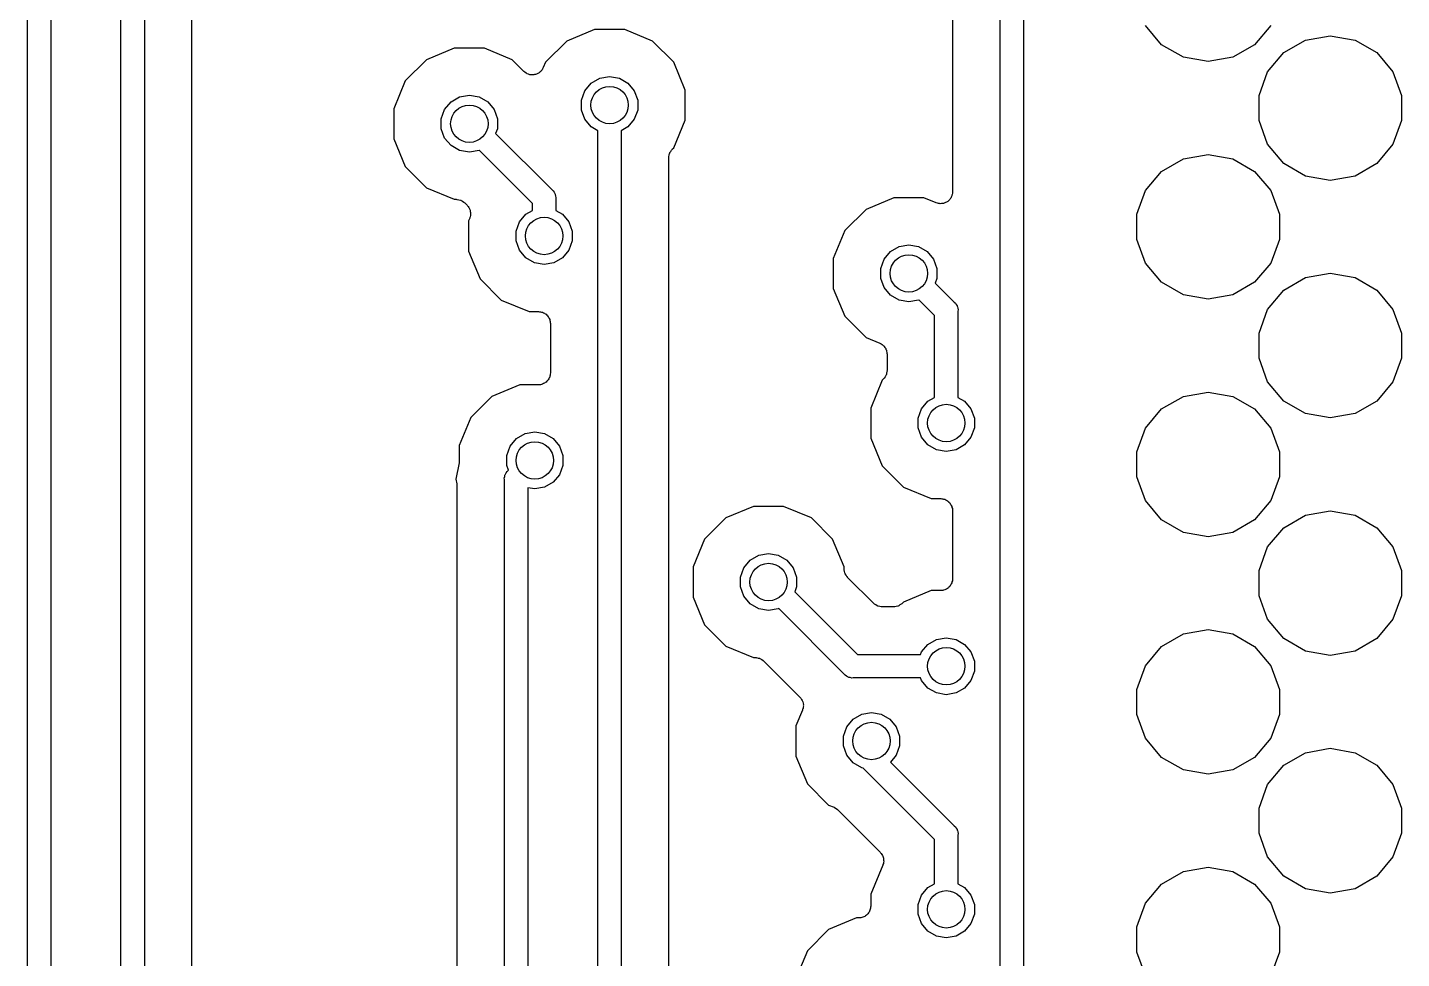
# Model space of a CAD drawing. Extents: x 61 to 194, y -153 to -61.
# Drawn here: x 179.47 to 194.17, y -91.03 to -81.07 of the extents above; entities that cross this region are included whole.
import ezdxf

# ---------------------------------------------------------------- set-up
doc = ezdxf.new("R2010")
doc.units = 0
doc.header["$MEASUREMENT"] = 0
doc.layers.add('BLACK', color=7, linetype='CONTINUOUS')

msp = doc.modelspace()

# ---------------------------------------------------------------- linework, layer by layer
at = {"layer": 'BLACK', "linetype": 'CONTINUOUS'}
for p, q in [((179.725, -73.2406), (179.725, -104.395)), ((179.475, -104.348), (179.475, -73.3422)), ((180.475, -99.6482), (180.475, -75.8742)), ((180.725, -75.8742), (180.725, -99.6946)), ((181.233, -99.6252), (181.233, -76.1623)), ((189.875, -102.295), (189.875, -77.8384)), ((189.367, -77.8968), (189.367, -82.8288)), ((190.125, -78.3674), (190.125, -102.248)), ((185.539, -81.092), (185.242, -81.215)), ((185.861, -81.092), (185.539, -81.092)), ((186.158, -81.215), (185.861, -81.092)), ((191.603, -81.2547), (191.43, -81.0489)), ((192.77, -81.0489), (192.597, -81.2547)), ((185.242, -81.215), (185.015, -81.4423)), ((186.385, -81.4423), (186.158, -81.215)), ((192.909, -81.3393), (193.142, -81.2049)), ((193.142, -81.2049), (193.406, -81.1582)), ((193.406, -81.1582), (193.671, -81.2049)), ((193.671, -81.2049), (193.904, -81.3393)), ((184.039, -81.292), (183.742, -81.415)), ((184.361, -81.292), (184.039, -81.292)), ((184.658, -81.415), (184.361, -81.292)), ((191.835, -81.3891), (191.603, -81.2547)), ((192.1, -81.4358), (191.835, -81.3891)), ((192.365, -81.3891), (192.1, -81.4358)), ((192.597, -81.2547), (192.365, -81.3891)), ((192.736, -81.5451), (192.909, -81.3393)), ((193.904, -81.3393), (194.076, -81.5451)), ((183.742, -81.415), (183.515, -81.6423)), ((184.784, -81.5413), (184.658, -81.415)), ((184.795, -81.5492), (184.784, -81.5413)), ((184.956, -81.5457), (184.947, -81.5555)), ((184.967, -81.5373), (184.956, -81.5457)), ((184.972, -81.5302), (184.967, -81.5373)), ((184.978, -81.5243), (184.972, -81.5302)), ((184.984, -81.5117), (184.978, -81.5243)), ((184.991, -81.5001), (184.984, -81.5117)), ((185.015, -81.4423), (184.991, -81.5001)), ((186.508, -81.7393), (186.385, -81.4423)), ((192.644, -81.7976), (192.736, -81.5451)), ((194.076, -81.5451), (194.168, -81.7976)), ((183.515, -81.6423), (183.392, -81.9393)), ((184.806, -81.5586), (184.795, -81.5492)), ((184.813, -81.5618), (184.806, -81.5586)), ((184.82, -81.5666), (184.813, -81.5618)), ((184.833, -81.5702), (184.82, -81.5666)), ((184.846, -81.5755), (184.833, -81.5702)), ((184.855, -81.5758), (184.846, -81.5755)), ((184.863, -81.578), (184.855, -81.5758)), ((184.876, -81.5768), (184.863, -81.578)), ((184.89, -81.5774), (184.876, -81.5768)), ((184.898, -81.5749), (184.89, -81.5774)), ((184.907, -81.5741), (184.898, -81.5749)), ((184.919, -81.5683), (184.907, -81.5741)), ((184.932, -81.5641), (184.919, -81.5683)), ((184.939, -81.559), (184.932, -81.5641)), ((184.947, -81.5555), (184.939, -81.559)), ((185.436, -81.7477), (185.504, -81.6666)), ((185.504, -81.6666), (185.596, -81.6137)), ((185.596, -81.6137), (185.7, -81.5954)), ((185.7, -81.5954), (185.804, -81.6137)), ((185.804, -81.6137), (185.896, -81.6666)), ((185.896, -81.6666), (185.964, -81.7477)), ((184.004, -81.8666), (184.096, -81.8137)), ((184.096, -81.8137), (184.2, -81.7954)), ((184.2, -81.7954), (184.304, -81.8137)), ((184.304, -81.8137), (184.396, -81.8666)), ((185.4, -81.8471), (185.436, -81.7477)), ((185.964, -81.7477), (186, -81.8471)), ((186.508, -82.0607), (186.508, -81.7393)), ((192.644, -82.0664), (192.644, -81.7976)), ((194.168, -81.7976), (194.168, -82.0664)), ((183.392, -81.9393), (183.392, -82.2607)), ((183.9, -82.0471), (183.936, -81.9477)), ((183.936, -81.9477), (184.004, -81.8666)), ((184.396, -81.8666), (184.464, -81.9477)), ((184.464, -81.9477), (184.5, -82.0471)), ((185.4, -81.9529), (185.4, -81.8471)), ((185.436, -82.0523), (185.4, -81.9529)), ((186, -81.9529), (185.964, -82.0523)), ((186, -81.8471), (186, -81.9529)), ((183.9, -82.1529), (183.9, -82.0471)), ((184.5, -82.0471), (184.5, -82.1529)), ((185.504, -82.1334), (185.436, -82.0523)), ((185.575, -82.1742), (185.504, -82.1334)), ((185.896, -82.1334), (185.825, -82.1742)), ((185.964, -82.0523), (185.896, -82.1334)), ((186.385, -82.3577), (186.508, -82.0607)), ((192.736, -82.3189), (192.644, -82.0664)), ((194.168, -82.0664), (194.076, -82.3189)), ((183.392, -82.2607), (183.515, -82.5577)), ((183.936, -82.2523), (183.9, -82.1529)), ((184.004, -82.3334), (183.936, -82.2523)), ((184.5, -82.1529), (184.481, -82.2045)), ((184.481, -82.2045), (185.085, -82.8078)), ((185.575, -98.8258), (185.575, -82.1742)), ((185.825, -82.1742), (185.825, -98.8258)), ((184.096, -82.3863), (184.004, -82.3334)), ((184.2, -82.4046), (184.096, -82.3863)), ((184.304, -82.3863), (184.2, -82.4046)), ((184.308, -82.3843), (184.304, -82.3863)), ((184.875, -82.9518), (184.308, -82.3843)), ((186.338, -82.4352), (186.341, -82.4189)), ((186.341, -82.4189), (186.343, -82.414)), ((186.343, -82.414), (186.345, -82.4086)), ((186.345, -82.4086), (186.354, -82.395)), ((186.354, -82.395), (186.363, -82.3807)), ((186.363, -82.3807), (186.367, -82.3771)), ((186.367, -82.3771), (186.37, -82.3725)), ((186.37, -82.3725), (186.385, -82.3577)), ((192.909, -82.5247), (192.736, -82.3189)), ((194.076, -82.3189), (193.904, -82.5247)), ((183.515, -82.5577), (183.742, -82.785)), ((186.333, -82.4512), (186.338, -82.4352)), ((186.334, -82.4568), (186.333, -82.4512)), ((186.333, -82.4623), (186.334, -82.4568)), ((186.333, -98.337), (186.333, -82.4623)), ((191.603, -82.6093), (191.835, -82.4749)), ((191.835, -82.4749), (192.1, -82.4282)), ((192.1, -82.4282), (192.365, -82.4749)), ((192.365, -82.4749), (192.597, -82.6093)), ((193.142, -82.6591), (192.909, -82.5247)), ((193.904, -82.5247), (193.671, -82.6591)), ((191.43, -82.8151), (191.603, -82.6093)), ((192.597, -82.6093), (192.77, -82.8151)), ((193.406, -82.7058), (193.142, -82.6591)), ((193.671, -82.6591), (193.406, -82.7058)), ((183.742, -82.785), (184.039, -82.908)), ((185.085, -82.8078), (185.097, -82.8184)), ((185.097, -82.8184), (185.106, -82.8328)), ((185.106, -82.8328), (185.115, -82.8464)), ((185.115, -82.8464), (185.116, -82.8517)), ((185.116, -82.8517), (185.119, -82.8566)), ((185.119, -82.8566), (185.122, -82.8729)), ((189.361, -82.864), (189.359, -82.8722)), ((189.364, -82.8563), (189.361, -82.864)), ((189.365, -82.8424), (189.364, -82.8563)), ((189.367, -82.8288), (189.365, -82.8424)), ((191.338, -83.0676), (191.43, -82.8151)), ((192.77, -82.8151), (192.862, -83.0676)), ((184.039, -82.908), (184.06, -82.908)), ((184.06, -82.908), (184.066, -82.909)), ((184.066, -82.909), (184.071, -82.9085)), ((184.071, -82.9085), (184.087, -82.9128)), ((184.087, -82.9128), (184.104, -82.9157)), ((184.104, -82.9157), (184.108, -82.9185)), ((184.108, -82.9185), (184.114, -82.9199)), ((184.114, -82.9199), (184.127, -82.9294)), ((184.127, -82.9294), (184.142, -82.9377)), ((184.142, -82.9377), (184.145, -82.942)), ((184.145, -82.942), (184.15, -82.9452)), ((184.15, -82.9452), (184.177, -82.9717)), ((184.177, -82.9717), (184.181, -82.9786)), ((184.181, -82.9786), (184.187, -82.9842)), ((184.187, -82.9842), (184.194, -82.9965)), ((184.194, -82.9965), (184.202, -83.0079)), ((184.202, -83.0079), (184.204, -83.0159)), ((184.875, -83.0258), (184.875, -82.9518)), ((185.122, -82.8729), (185.126, -82.8889)), ((185.126, -82.8889), (185.125, -82.9054)), ((185.125, -82.9054), (185.125, -83.0258)), ((188.442, -83.015), (188.215, -83.2423)), ((188.739, -82.892), (188.442, -83.015)), ((189.061, -82.892), (188.739, -82.892)), ((189.191, -82.9461), (189.061, -82.892)), ((189.205, -82.9491), (189.191, -82.9461)), ((189.218, -82.9539), (189.205, -82.9491)), ((189.226, -82.9539), (189.218, -82.9539)), ((189.234, -82.9557), (189.226, -82.9539)), ((189.248, -82.9539), (189.234, -82.9557)), ((189.262, -82.9539), (189.248, -82.9539)), ((189.27, -82.951), (189.262, -82.9539)), ((189.278, -82.9499), (189.27, -82.951)), ((189.29, -82.9435), (189.278, -82.9499)), ((189.303, -82.9388), (189.29, -82.9435)), ((189.31, -82.9334), (189.303, -82.9388)), ((189.317, -82.9296), (189.31, -82.9334)), ((189.327, -82.9193), (189.317, -82.9296)), ((189.337, -82.9104), (189.327, -82.9193)), ((189.341, -82.9032), (189.337, -82.9104)), ((189.347, -82.897), (189.341, -82.9032)), ((189.352, -82.8842), (189.347, -82.897)), ((189.359, -82.8722), (189.352, -82.8842)), ((184.204, -83.1101), (184.192, -83.1393)), ((184.192, -83.1393), (184.192, -83.4607)), ((184.204, -83.0159), (184.208, -83.0233)), ((184.206, -83.102), (184.204, -83.1101)), ((184.209, -83.0944), (184.206, -83.102)), ((184.208, -83.0233), (184.21, -83.0371)), ((184.211, -83.0806), (184.209, -83.0944)), ((184.21, -83.0371), (184.213, -83.0505)), ((184.214, -83.0671), (184.211, -83.0806)), ((184.213, -83.0505), (184.213, -83.0588)), ((184.213, -83.0588), (184.214, -83.0671)), ((184.7, -83.2471), (184.736, -83.1477)), ((184.736, -83.1477), (184.804, -83.0666)), ((184.804, -83.0666), (184.875, -83.0258)), ((185.125, -83.0258), (185.196, -83.0666)), ((185.196, -83.0666), (185.264, -83.1477)), ((185.264, -83.1477), (185.3, -83.2471)), ((191.338, -83.3364), (191.338, -83.0676)), ((192.862, -83.0676), (192.862, -83.3364)), ((184.7, -83.3529), (184.7, -83.2471)), ((185.3, -83.2471), (185.3, -83.3529)), ((188.215, -83.2423), (188.092, -83.5393)), ((184.736, -83.4523), (184.7, -83.3529)), ((184.804, -83.5334), (184.736, -83.4523)), ((185.264, -83.4523), (185.196, -83.5334)), ((185.3, -83.3529), (185.264, -83.4523)), ((188.704, -83.4666), (188.796, -83.4137)), ((188.796, -83.4137), (188.9, -83.3954)), ((188.9, -83.3954), (189.004, -83.4137)), ((189.004, -83.4137), (189.096, -83.4666)), ((191.43, -83.5889), (191.338, -83.3364)), ((192.862, -83.3364), (192.77, -83.5889)), ((184.192, -83.4607), (184.315, -83.7577)), ((184.896, -83.5863), (184.804, -83.5334)), ((185, -83.6046), (184.896, -83.5863)), ((185.104, -83.5863), (185, -83.6046)), ((185.196, -83.5334), (185.104, -83.5863)), ((188.092, -83.5393), (188.092, -83.8607)), ((188.6, -83.6471), (188.636, -83.5477)), ((188.636, -83.5477), (188.704, -83.4666)), ((189.096, -83.4666), (189.164, -83.5477)), ((189.164, -83.5477), (189.2, -83.6471)), ((191.603, -83.7947), (191.43, -83.5889)), ((192.77, -83.5889), (192.597, -83.7947)), ((188.6, -83.7529), (188.6, -83.6471)), ((189.2, -83.6471), (189.2, -83.7529)), ((192.909, -83.8793), (193.142, -83.7449)), ((193.142, -83.7449), (193.406, -83.6982)), ((193.406, -83.6982), (193.671, -83.7449)), ((193.671, -83.7449), (193.904, -83.8793)), ((184.315, -83.7577), (184.542, -83.985)), ((188.092, -83.8607), (188.215, -84.1577)), ((188.636, -83.8523), (188.6, -83.7529)), ((188.704, -83.9334), (188.636, -83.8523)), ((189.2, -83.7529), (189.181, -83.8045)), ((189.181, -83.8045), (189.385, -84.0078)), ((191.835, -83.9291), (191.603, -83.7947)), ((192.597, -83.7947), (192.365, -83.9291)), ((192.736, -84.0851), (192.909, -83.8793)), ((193.904, -83.8793), (194.076, -84.0851)), ((184.542, -83.985), (184.839, -84.108)), ((188.796, -83.9863), (188.704, -83.9334)), ((188.9, -84.0046), (188.796, -83.9863)), ((189.004, -83.9863), (188.9, -84.0046)), ((189.008, -83.9843), (189.004, -83.9863)), ((189.175, -84.1518), (189.008, -83.9843)), ((189.385, -84.0078), (189.397, -84.0184)), ((189.397, -84.0184), (189.406, -84.0328)), ((189.406, -84.0328), (189.415, -84.0464)), ((192.1, -83.9758), (191.835, -83.9291)), ((192.365, -83.9291), (192.1, -83.9758)), ((184.839, -84.108), (184.94, -84.108)), ((184.94, -84.108), (184.951, -84.1099)), ((184.951, -84.1099), (184.962, -84.1099)), ((184.962, -84.1099), (184.972, -84.1137)), ((184.972, -84.1137), (184.983, -84.1157)), ((184.983, -84.1157), (184.993, -84.1212)), ((184.993, -84.1212), (185.004, -84.125)), ((185.004, -84.125), (185.012, -84.1322)), ((185.012, -84.1322), (185.022, -84.1377)), ((185.022, -84.1377), (185.029, -84.1462)), ((185.029, -84.1462), (185.037, -84.1534)), ((185.037, -84.1534), (185.043, -84.163)), ((185.043, -84.163), (185.05, -84.1715)), ((185.05, -84.1715), (185.054, -84.1819)), ((185.054, -84.1819), (185.059, -84.1916)), ((188.215, -84.1577), (188.442, -84.385)), ((189.175, -85.0258), (189.175, -84.1518)), ((189.415, -84.0464), (189.416, -84.0518)), ((189.416, -84.0518), (189.419, -84.0566)), ((189.419, -84.0566), (189.422, -84.0729)), ((189.422, -84.0729), (189.426, -84.0889)), ((189.426, -84.0889), (189.425, -84.1054)), ((189.425, -84.1054), (189.425, -85.0258)), ((192.644, -84.3376), (192.736, -84.0851)), ((194.076, -84.0851), (194.168, -84.3376)), ((185.059, -84.1916), (185.061, -84.2025)), ((185.061, -84.2025), (185.065, -84.2129)), ((185.065, -84.2129), (185.065, -84.2241)), ((185.065, -84.2241), (185.067, -84.235)), ((185.067, -84.235), (185.067, -84.765)), ((192.644, -84.6064), (192.644, -84.3376)), ((194.168, -84.3376), (194.168, -84.6064)), ((188.442, -84.385), (188.589, -84.4456)), ((188.589, -84.4456), (188.596, -84.4501)), ((188.596, -84.4501), (188.603, -84.4529)), ((188.603, -84.4529), (188.614, -84.4618)), ((188.614, -84.4618), (188.626, -84.4693)), ((188.626, -84.4693), (188.631, -84.4759)), ((188.631, -84.4759), (188.637, -84.4813)), ((188.637, -84.4813), (188.644, -84.4933)), ((188.644, -84.4933), (188.653, -84.5043)), ((188.653, -84.5043), (188.655, -84.5122)), ((188.655, -84.5122), (188.659, -84.5195)), ((188.659, -84.5195), (188.662, -84.5331)), ((188.662, -84.5331), (188.666, -84.5463)), ((188.666, -84.5463), (188.666, -84.5547)), ((188.666, -84.5547), (188.667, -84.5629)), ((188.667, -84.5629), (188.667, -84.7377)), ((192.736, -84.8589), (192.644, -84.6064)), ((194.168, -84.6064), (194.076, -84.8589)), ((185.067, -84.765), (185.065, -84.7759)), ((185.065, -84.7759), (185.065, -84.7871)), ((188.662, -84.7648), (188.659, -84.7811)), ((188.667, -84.7488), (188.662, -84.7648)), ((188.667, -84.7377), (188.666, -84.7432)), ((188.666, -84.7432), (188.667, -84.7488)), ((184.739, -84.892), (184.442, -85.015)), ((184.94, -84.892), (184.739, -84.892)), ((184.951, -84.8901), (184.94, -84.892)), ((184.962, -84.8901), (184.951, -84.8901)), ((184.972, -84.8863), (184.962, -84.8901)), ((184.983, -84.8843), (184.972, -84.8863)), ((184.993, -84.8788), (184.983, -84.8843)), ((185.004, -84.875), (184.993, -84.8788)), ((185.012, -84.8678), (185.004, -84.875)), ((185.022, -84.8623), (185.012, -84.8678)), ((185.029, -84.8538), (185.022, -84.8623)), ((185.037, -84.8466), (185.029, -84.8538)), ((185.043, -84.837), (185.037, -84.8466)), ((185.05, -84.8285), (185.043, -84.837)), ((185.054, -84.8181), (185.05, -84.8285)), ((185.059, -84.8084), (185.054, -84.8181)), ((185.061, -84.7975), (185.059, -84.8084)), ((185.065, -84.7871), (185.061, -84.7975)), ((188.615, -84.8423), (188.492, -85.1393)), ((188.63, -84.8275), (188.615, -84.8423)), ((188.633, -84.8229), (188.63, -84.8275)), ((188.637, -84.8193), (188.633, -84.8229)), ((188.646, -84.805), (188.637, -84.8193)), ((188.655, -84.7914), (188.646, -84.805)), ((188.657, -84.786), (188.655, -84.7914)), ((188.659, -84.7811), (188.657, -84.786)), ((192.909, -85.0647), (192.736, -84.8589)), ((194.076, -84.8589), (193.904, -85.0647)), ((184.442, -85.015), (184.215, -85.2423)), ((189.036, -85.1477), (189.104, -85.0666)), ((189.104, -85.0666), (189.175, -85.0258)), ((189.425, -85.0258), (189.496, -85.0666)), ((189.496, -85.0666), (189.564, -85.1477)), ((191.603, -85.1493), (191.835, -85.0149)), ((191.835, -85.0149), (192.1, -84.9682)), ((192.1, -84.9682), (192.365, -85.0149)), ((192.365, -85.0149), (192.597, -85.1493)), ((193.142, -85.1991), (192.909, -85.0647)), ((193.904, -85.0647), (193.671, -85.1991)), ((188.492, -85.1393), (188.492, -85.4607)), ((189, -85.2471), (189.036, -85.1477)), ((189.564, -85.1477), (189.6, -85.2471)), ((191.43, -85.3551), (191.603, -85.1493)), ((192.597, -85.1493), (192.77, -85.3551)), ((193.406, -85.2458), (193.142, -85.1991)), ((193.671, -85.1991), (193.406, -85.2458)), ((184.215, -85.2423), (184.092, -85.5393)), ((189, -85.3529), (189, -85.2471)), ((189.036, -85.4523), (189, -85.3529)), ((189.6, -85.3529), (189.564, -85.4523)), ((189.6, -85.2471), (189.6, -85.3529)), ((191.338, -85.6076), (191.43, -85.3551)), ((192.77, -85.3551), (192.862, -85.6076)), ((184.636, -85.5477), (184.704, -85.4666)), ((184.704, -85.4666), (184.796, -85.4137)), ((184.796, -85.4137), (184.9, -85.3954)), ((184.9, -85.3954), (185.004, -85.4137)), ((185.004, -85.4137), (185.096, -85.4666)), ((185.096, -85.4666), (185.164, -85.5477)), ((188.492, -85.4607), (188.615, -85.7577)), ((189.104, -85.5334), (189.036, -85.4523)), ((189.564, -85.4523), (189.496, -85.5334)), ((184.092, -85.5393), (184.092, -85.6995)), ((184.6, -85.6471), (184.636, -85.5477)), ((184.6, -85.7529), (184.6, -85.6471)), ((185.164, -85.5477), (185.2, -85.6471)), ((185.2, -85.6471), (185.2, -85.7529)), ((189.196, -85.5863), (189.104, -85.5334)), ((189.3, -85.6046), (189.196, -85.5863)), ((189.404, -85.5863), (189.3, -85.6046)), ((189.496, -85.5334), (189.404, -85.5863)), ((191.338, -85.8764), (191.338, -85.6076)), ((192.862, -85.6076), (192.862, -85.8764)), ((184.09, -85.7242), (184.055, -85.9)), ((184.092, -85.6995), (184.09, -85.7118)), ((184.09, -85.7118), (184.09, -85.7242)), ((184.619, -85.8045), (184.6, -85.7529)), ((184.615, -85.8078), (184.619, -85.8045)), ((185.2, -85.7529), (185.164, -85.8523)), ((188.615, -85.7577), (188.842, -85.985)), ((184.055, -85.9), (184.065, -85.9501)), ((184.065, -85.9501), (184.065, -85.9626)), ((184.574, -85.8889), (184.578, -85.8729)), ((184.575, -85.9055), (184.574, -85.8889)), ((184.575, -99.6258), (184.575, -85.9055)), ((184.578, -85.8729), (184.581, -85.8566)), ((184.581, -85.8566), (184.584, -85.8518)), ((184.584, -85.8518), (184.585, -85.8464)), ((184.585, -85.8464), (184.594, -85.8328)), ((184.594, -85.8328), (184.603, -85.8184)), ((184.603, -85.8184), (184.615, -85.8078)), ((185.096, -85.9334), (185.004, -85.9863)), ((185.164, -85.8523), (185.096, -85.9334)), ((191.43, -86.1289), (191.338, -85.8764)), ((192.862, -85.8764), (192.77, -86.1289)), ((184.065, -85.9626), (184.067, -85.9749)), ((184.067, -85.9749), (184.067, -99.3377)), ((184.9, -86.0046), (184.825, -85.9914)), ((184.825, -85.9914), (184.825, -99.6258)), ((185.004, -85.9863), (184.9, -86.0046)), ((188.842, -85.985), (189.139, -86.108)), ((187.239, -86.192), (186.942, -86.315)), ((187.561, -86.192), (187.239, -86.192)), ((187.858, -86.315), (187.561, -86.192)), ((189.139, -86.108), (189.24, -86.108)), ((189.24, -86.108), (189.251, -86.1099)), ((189.251, -86.1099), (189.262, -86.1099)), ((189.262, -86.1099), (189.272, -86.1137)), ((189.272, -86.1137), (189.283, -86.1157)), ((189.283, -86.1157), (189.293, -86.1212)), ((189.293, -86.1212), (189.303, -86.125)), ((189.303, -86.125), (189.312, -86.1322)), ((189.312, -86.1322), (189.322, -86.1377)), ((189.322, -86.1377), (189.329, -86.1462)), ((189.329, -86.1462), (189.337, -86.1534)), ((189.337, -86.1534), (189.343, -86.163)), ((189.343, -86.163), (189.35, -86.1715)), ((189.35, -86.1715), (189.354, -86.1819)), ((189.354, -86.1819), (189.359, -86.1916)), ((189.359, -86.1916), (189.361, -86.2025)), ((189.361, -86.2025), (189.365, -86.2129)), ((189.365, -86.2129), (189.365, -86.2241)), ((189.365, -86.2241), (189.367, -86.235)), ((189.367, -86.235), (189.367, -86.965)), ((191.603, -86.3347), (191.43, -86.1289)), ((192.77, -86.1289), (192.597, -86.3347)), ((193.142, -86.2849), (193.406, -86.2382)), ((193.406, -86.2382), (193.671, -86.2849)), ((186.942, -86.315), (186.715, -86.5423)), ((188.085, -86.5423), (187.858, -86.315)), ((191.835, -86.4691), (191.603, -86.3347)), ((192.597, -86.3347), (192.365, -86.4691)), ((192.909, -86.4193), (193.142, -86.2849)), ((193.671, -86.2849), (193.904, -86.4193)), ((192.1, -86.5158), (191.835, -86.4691)), ((192.365, -86.4691), (192.1, -86.5158)), ((192.736, -86.6251), (192.909, -86.4193)), ((193.904, -86.4193), (194.076, -86.6251)), ((186.715, -86.5423), (186.592, -86.8393)), ((188.208, -86.8393), (188.085, -86.5423)), ((192.644, -86.8776), (192.736, -86.6251)), ((194.076, -86.6251), (194.168, -86.8776)), ((187.136, -86.8477), (187.204, -86.7666)), ((187.204, -86.7666), (187.296, -86.7137)), ((187.296, -86.7137), (187.4, -86.6954)), ((187.4, -86.6954), (187.504, -86.7137)), ((187.504, -86.7137), (187.596, -86.7666)), ((187.596, -86.7666), (187.664, -86.8477)), ((186.592, -86.8393), (186.592, -87.1607)), ((187.1, -86.9471), (187.136, -86.8477)), ((187.1, -87.0529), (187.1, -86.9471)), ((187.664, -86.8477), (187.7, -86.9471)), ((187.7, -86.9471), (187.7, -87.0529)), ((188.208, -86.8602), (188.208, -86.8393)), ((188.209, -86.8657), (188.208, -86.8602)), ((188.208, -86.8713), (188.209, -86.8657)), ((188.213, -86.8873), (188.208, -86.8713)), ((188.216, -86.9036), (188.213, -86.8873)), ((188.218, -86.9085), (188.216, -86.9036)), ((188.22, -86.9139), (188.218, -86.9085)), ((188.229, -86.9275), (188.22, -86.9139)), ((188.238, -86.9418), (188.229, -86.9275)), ((188.242, -86.9454), (188.238, -86.9418)), ((188.245, -86.95), (188.242, -86.9454)), ((188.525, -87.2298), (188.245, -86.95)), ((189.367, -86.965), (189.365, -86.9759)), ((189.365, -86.9759), (189.365, -86.9871)), ((192.644, -87.1464), (192.644, -86.8776)), ((194.168, -86.8776), (194.168, -87.1464)), ((187.136, -87.1523), (187.1, -87.0529)), ((187.7, -87.0529), (187.681, -87.1045)), ((187.681, -87.1045), (188.352, -87.775)), ((189.139, -87.092), (188.842, -87.215)), ((189.24, -87.092), (189.139, -87.092)), ((189.251, -87.0901), (189.24, -87.092)), ((189.262, -87.0901), (189.251, -87.0901)), ((189.272, -87.0863), (189.262, -87.0901)), ((189.283, -87.0843), (189.272, -87.0863)), ((189.293, -87.0788), (189.283, -87.0843)), ((189.303, -87.075), (189.293, -87.0788)), ((189.312, -87.0678), (189.303, -87.075)), ((189.322, -87.0623), (189.312, -87.0678)), ((189.329, -87.0538), (189.322, -87.0623)), ((189.337, -87.0466), (189.329, -87.0538)), ((189.343, -87.037), (189.337, -87.0466)), ((189.35, -87.0285), (189.343, -87.037)), ((189.354, -87.0181), (189.35, -87.0285)), ((189.359, -87.0084), (189.354, -87.0181)), ((189.361, -86.9975), (189.359, -87.0084)), ((189.365, -86.9871), (189.361, -86.9975)), ((186.592, -87.1607), (186.715, -87.4577)), ((187.204, -87.2334), (187.136, -87.1523)), ((187.296, -87.2863), (187.204, -87.2334)), ((188.53, -87.233), (188.525, -87.2298)), ((188.533, -87.2373), (188.53, -87.233)), ((188.548, -87.2456), (188.533, -87.2373)), ((188.561, -87.2551), (188.548, -87.2456)), ((188.567, -87.2565), (188.561, -87.2551)), ((188.571, -87.2593), (188.567, -87.2565)), ((188.588, -87.2622), (188.571, -87.2593)), ((188.604, -87.2665), (188.588, -87.2622)), ((188.609, -87.266), (188.604, -87.2665)), ((188.615, -87.267), (188.609, -87.266)), ((188.738, -87.267), (188.615, -87.267)), ((188.743, -87.266), (188.738, -87.267)), ((188.749, -87.2665), (188.743, -87.266)), ((188.765, -87.2622), (188.749, -87.2665)), ((188.781, -87.2593), (188.765, -87.2622)), ((188.786, -87.2565), (188.781, -87.2593)), ((188.791, -87.2551), (188.786, -87.2565)), ((188.805, -87.2456), (188.791, -87.2551)), ((188.819, -87.2373), (188.805, -87.2456)), ((188.823, -87.233), (188.819, -87.2373)), ((188.828, -87.2298), (188.823, -87.233)), ((188.842, -87.215), (188.828, -87.2298)), ((192.736, -87.3989), (192.644, -87.1464)), ((194.168, -87.1464), (194.076, -87.3989)), ((187.4, -87.3046), (187.296, -87.2863)), ((187.504, -87.2863), (187.4, -87.3046)), ((187.508, -87.2843), (187.504, -87.2863)), ((188.208, -87.9845), (187.508, -87.2843)), ((192.909, -87.6047), (192.736, -87.3989)), ((194.076, -87.3989), (193.904, -87.6047)), ((186.715, -87.4577), (186.942, -87.685)), ((191.603, -87.6893), (191.835, -87.5549)), ((191.835, -87.5549), (192.1, -87.5082)), ((192.1, -87.5082), (192.365, -87.5549)), ((192.365, -87.5549), (192.597, -87.6893)), ((186.942, -87.685), (187.239, -87.808)), ((189.036, -87.7477), (189.104, -87.6666)), ((189.104, -87.6666), (189.196, -87.6137)), ((189.196, -87.6137), (189.3, -87.5954)), ((189.3, -87.5954), (189.404, -87.6137)), ((189.404, -87.6137), (189.496, -87.6666)), ((189.496, -87.6666), (189.564, -87.7477)), ((191.43, -87.8951), (191.603, -87.6893)), ((192.597, -87.6893), (192.77, -87.8951)), ((193.142, -87.7391), (192.909, -87.6047)), ((193.904, -87.6047), (193.671, -87.7391)), ((187.239, -87.808), (187.26, -87.808)), ((187.26, -87.808), (187.266, -87.809)), ((187.266, -87.809), (187.271, -87.8085)), ((187.271, -87.8085), (187.287, -87.8128)), ((187.287, -87.8128), (187.304, -87.8157)), ((187.304, -87.8157), (187.308, -87.8185)), ((187.308, -87.8185), (187.314, -87.8199)), ((187.314, -87.8199), (187.327, -87.8294)), ((187.327, -87.8294), (187.342, -87.8377)), ((187.342, -87.8377), (187.345, -87.842)), ((187.345, -87.842), (187.35, -87.8452)), ((187.35, -87.8452), (187.735, -88.2303)), ((188.352, -87.775), (189.026, -87.775)), ((189.026, -87.775), (189.036, -87.7477)), ((189.564, -87.7477), (189.6, -87.8471)), ((189.6, -87.8471), (189.6, -87.9529)), ((193.406, -87.7858), (193.142, -87.7391)), ((193.671, -87.7391), (193.406, -87.7858)), ((188.218, -87.9972), (188.208, -87.9845)), ((188.233, -88.0055), (188.218, -87.9972)), ((188.246, -88.015), (188.233, -88.0055)), ((189.6, -87.9529), (189.564, -88.0523)), ((191.338, -88.1476), (191.43, -87.8951)), ((192.77, -87.8951), (192.862, -88.1476)), ((188.252, -88.0165), (188.246, -88.015)), ((188.257, -88.0193), (188.252, -88.0165)), ((188.273, -88.0222), (188.257, -88.0193)), ((188.289, -88.0264), (188.273, -88.0222)), ((188.305, -88.025), (188.289, -88.0264)), ((189.026, -88.025), (188.305, -88.025)), ((189.036, -88.0523), (189.026, -88.025)), ((189.104, -88.1334), (189.036, -88.0523)), ((189.196, -88.1863), (189.104, -88.1334)), ((189.496, -88.1334), (189.404, -88.1863)), ((189.564, -88.0523), (189.496, -88.1334)), ((191.338, -88.4164), (191.338, -88.1476)), ((192.862, -88.1476), (192.862, -88.4164)), ((187.735, -88.2303), (187.74, -88.2372)), ((187.74, -88.2372), (187.746, -88.2428)), ((187.746, -88.2428), (187.752, -88.2551)), ((187.752, -88.2551), (187.76, -88.2664)), ((187.76, -88.2664), (187.763, -88.2745)), ((187.763, -88.2745), (187.766, -88.2819)), ((187.766, -88.2819), (187.768, -88.2957)), ((187.768, -88.2957), (187.772, -88.309)), ((189.3, -88.2046), (189.196, -88.1863)), ((189.404, -88.1863), (189.3, -88.2046)), ((187.763, -88.3687), (187.692, -88.5393)), ((187.764, -88.3606), (187.763, -88.3687)), ((187.768, -88.353), (187.764, -88.3606)), ((187.769, -88.3392), (187.768, -88.353)), ((187.772, -88.3257), (187.769, -88.3392)), ((187.772, -88.309), (187.771, -88.3174)), ((187.771, -88.3174), (187.772, -88.3257)), ((188.304, -88.4666), (188.396, -88.4137)), ((188.396, -88.4137), (188.5, -88.3954)), ((188.5, -88.3954), (188.604, -88.4137)), ((188.604, -88.4137), (188.696, -88.4666)), ((191.43, -88.6689), (191.338, -88.4164)), ((192.862, -88.4164), (192.77, -88.6689)), ((187.692, -88.5393), (187.692, -88.8607)), ((188.2, -88.6471), (188.236, -88.5477)), ((188.236, -88.5477), (188.304, -88.4666)), ((188.696, -88.4666), (188.764, -88.5477)), ((188.764, -88.5477), (188.8, -88.6471)), ((188.2, -88.7529), (188.2, -88.6471)), ((188.8, -88.6471), (188.8, -88.7529)), ((191.603, -88.8747), (191.43, -88.6689)), ((192.77, -88.6689), (192.597, -88.8747)), ((187.692, -88.8607), (187.815, -89.1577)), ((188.236, -88.8523), (188.2, -88.7529)), ((188.304, -88.9334), (188.236, -88.8523)), ((188.764, -88.8523), (188.702, -88.9256)), ((188.8, -88.7529), (188.764, -88.8523)), ((191.835, -89.0091), (191.603, -88.8747)), ((192.597, -88.8747), (192.365, -89.0091)), ((192.909, -88.9593), (193.142, -88.8249)), ((193.142, -88.8249), (193.406, -88.7782)), ((193.406, -88.7782), (193.671, -88.8249)), ((193.671, -88.8249), (193.904, -88.9593)), ((188.396, -88.9863), (188.304, -88.9334)), ((188.412, -88.9892), (188.396, -88.9863)), ((189.175, -89.7518), (188.412, -88.9892)), ((188.702, -88.9256), (189.385, -89.6078)), ((192.1, -89.0558), (191.835, -89.0091)), ((192.365, -89.0091), (192.1, -89.0558)), ((192.736, -89.1651), (192.909, -88.9593)), ((193.904, -88.9593), (194.076, -89.1651)), ((187.815, -89.1577), (188.042, -89.385)), ((192.644, -89.4176), (192.736, -89.1651)), ((194.076, -89.1651), (194.168, -89.4176)), ((188.042, -89.385), (188.1, -89.4089)), ((188.1, -89.4089), (188.102, -89.4104)), ((188.102, -89.4104), (188.105, -89.4111)), ((188.105, -89.4111), (188.121, -89.4222)), ((188.121, -89.4222), (188.137, -89.4326)), ((188.137, -89.4326), (188.139, -89.4348)), ((188.139, -89.4348), (188.141, -89.4364)), ((188.141, -89.4364), (188.594, -89.8889)), ((192.644, -89.6864), (192.644, -89.4176)), ((194.168, -89.4176), (194.168, -89.6864)), ((189.385, -89.6078), (189.397, -89.6184)), ((189.397, -89.6184), (189.406, -89.6328)), ((189.175, -90.2258), (189.175, -89.7518)), ((189.406, -89.6328), (189.415, -89.6464)), ((189.415, -89.6464), (189.416, -89.6517)), ((189.416, -89.6517), (189.419, -89.6566)), ((189.419, -89.6566), (189.422, -89.6729)), ((189.422, -89.6729), (189.426, -89.6889)), ((189.426, -89.6889), (189.425, -89.7054)), ((189.425, -89.7054), (189.425, -90.2258)), ((192.736, -89.9389), (192.644, -89.6864)), ((194.168, -89.6864), (194.076, -89.9389)), ((188.594, -89.8889), (188.598, -89.8957)), ((188.598, -89.8957), (188.605, -89.9014)), ((188.605, -89.9014), (188.611, -89.9137)), ((188.611, -89.9137), (188.619, -89.925)), ((188.621, -90.0273), (188.492, -90.3393)), ((188.619, -89.925), (188.621, -89.9331)), ((188.621, -89.9331), (188.625, -89.9405)), ((188.623, -90.0191), (188.621, -90.0273)), ((188.627, -90.0116), (188.623, -90.0191)), ((188.625, -89.9405), (188.627, -89.9542)), ((188.627, -89.9542), (188.63, -89.9676)), ((188.628, -89.9978), (188.627, -90.0116)), ((188.631, -89.9842), (188.628, -89.9978)), ((188.63, -89.9676), (188.63, -89.976)), ((188.63, -89.976), (188.631, -89.9842)), ((191.835, -90.0949), (192.1, -90.0482)), ((192.1, -90.0482), (192.365, -90.0949)), ((192.909, -90.1447), (192.736, -89.9389)), ((194.076, -89.9389), (193.904, -90.1447)), ((191.603, -90.2293), (191.835, -90.0949)), ((192.365, -90.0949), (192.597, -90.2293)), ((193.142, -90.2791), (192.909, -90.1447)), ((193.904, -90.1447), (193.671, -90.2791)), ((188.492, -90.3393), (188.492, -90.465)), ((189, -90.4471), (189.036, -90.3477)), ((189.036, -90.3477), (189.104, -90.2666)), ((189.104, -90.2666), (189.175, -90.2258)), ((189.425, -90.2258), (189.496, -90.2666)), ((189.496, -90.2666), (189.564, -90.3477)), ((189.564, -90.3477), (189.6, -90.4471)), ((191.43, -90.4351), (191.603, -90.2293)), ((192.597, -90.2293), (192.77, -90.4351)), ((193.406, -90.3258), (193.142, -90.2791)), ((193.671, -90.2791), (193.406, -90.3258)), ((188.484, -90.5084), (188.479, -90.5181)), ((188.486, -90.4975), (188.484, -90.5084)), ((188.49, -90.4871), (188.486, -90.4975)), ((188.492, -90.465), (188.49, -90.4759)), ((188.49, -90.4759), (188.49, -90.4871)), ((189, -90.5529), (189, -90.4471)), ((189.6, -90.4471), (189.6, -90.5529)), ((191.338, -90.6876), (191.43, -90.4351)), ((192.77, -90.4351), (192.862, -90.6876)), ((188.339, -90.592), (188.042, -90.715)), ((188.365, -90.592), (188.339, -90.592)), ((188.376, -90.5901), (188.365, -90.592)), ((188.387, -90.5901), (188.376, -90.5901)), ((188.397, -90.5863), (188.387, -90.5901)), ((188.408, -90.5843), (188.397, -90.5863)), ((188.418, -90.5788), (188.408, -90.5843)), ((188.428, -90.575), (188.418, -90.5788)), ((188.437, -90.5678), (188.428, -90.575)), ((188.447, -90.5623), (188.437, -90.5678)), ((188.454, -90.5538), (188.447, -90.5623)), ((188.462, -90.5466), (188.454, -90.5538)), ((188.468, -90.537), (188.462, -90.5466)), ((188.475, -90.5285), (188.468, -90.537)), ((188.479, -90.5181), (188.475, -90.5285)), ((189.036, -90.6523), (189, -90.5529)), ((189.104, -90.7334), (189.036, -90.6523)), ((189.564, -90.6523), (189.496, -90.7334)), ((189.6, -90.5529), (189.564, -90.6523)), ((188.042, -90.715), (187.815, -90.9423)), ((189.196, -90.7863), (189.104, -90.7334)), ((189.3, -90.8046), (189.196, -90.7863)), ((189.404, -90.7863), (189.3, -90.8046)), ((189.496, -90.7334), (189.404, -90.7863)), ((191.338, -90.9564), (191.338, -90.6876)), ((192.862, -90.6876), (192.862, -90.9564)), ((187.815, -90.9423), (187.692, -91.2393)), ((191.43, -91.2089), (191.338, -90.9564)), ((192.862, -90.9564), (192.77, -91.2089))]:
    msp.add_line(p, q, dxfattribs=at)
at = {"layer": 'BLACK'}
for centre in [(185.7, -81.9), (184.2, -82.1), (185, -83.3), (188.9, -83.7), (189.3, -85.3), (184.9, -85.7), (187.4, -87), (189.3, -87.9), (188.5, -88.7), (189.3, -90.5)]:
    msp.add_circle(centre, 0.2, dxfattribs=at)

doc.saveas('drawing.dxf')
